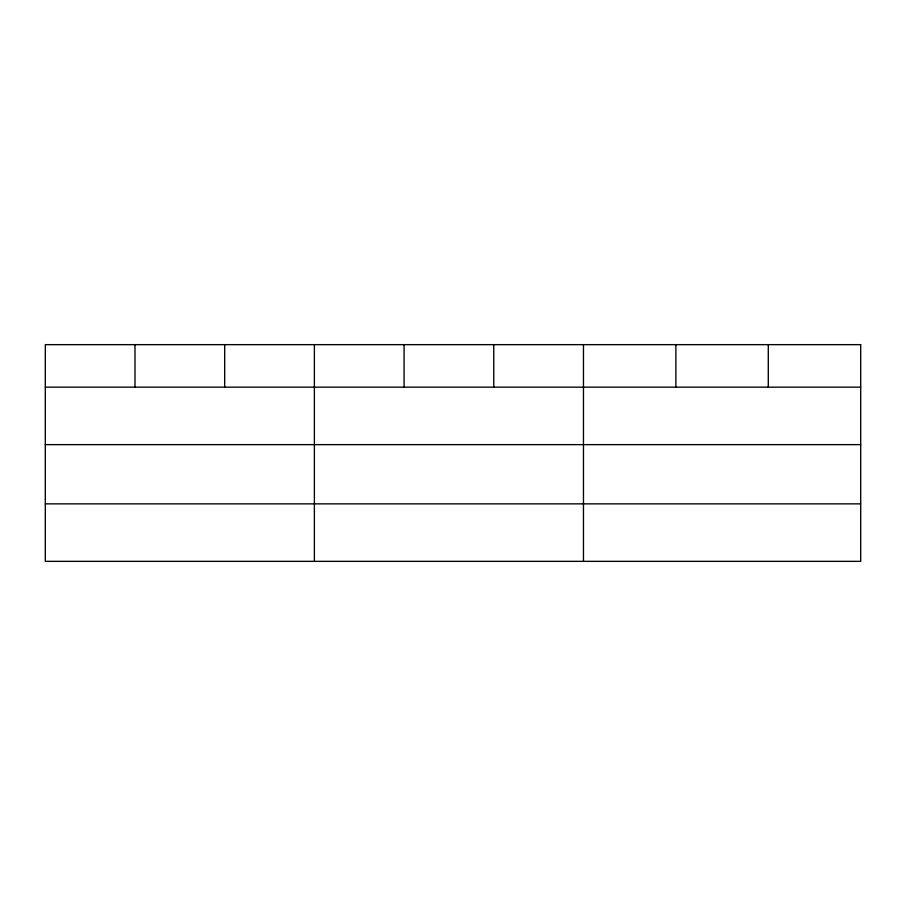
<?xml version="1.0" encoding="UTF-8"?>
<svg xmlns="http://www.w3.org/2000/svg" width="906" height="906" viewBox="0 0 906 906"><rect width="100%" height="100%" fill="white"/><g stroke="black" fill="none" stroke-linecap="round" stroke-linejoin="round"><path stroke-width="1.36" d="M45.3 387.156L860.7 387.156M45.3 444.642L860.7 444.642M45.3 503.861L860.7 503.861M768.288 344.654L768.288 387.156M675.876 344.654L675.876 387.156M583.464 344.654L583.464 561.346M493.77 344.654L493.77 387.156M404.076 344.654L404.076 387.156M314.382 344.654L314.382 561.346M224.688 344.654L224.688 387.156M134.994 344.654L134.994 387.156M860.7 344.654L45.3 344.654L45.3 561.346L860.7 561.346L860.7 344.654"/></g></svg>
